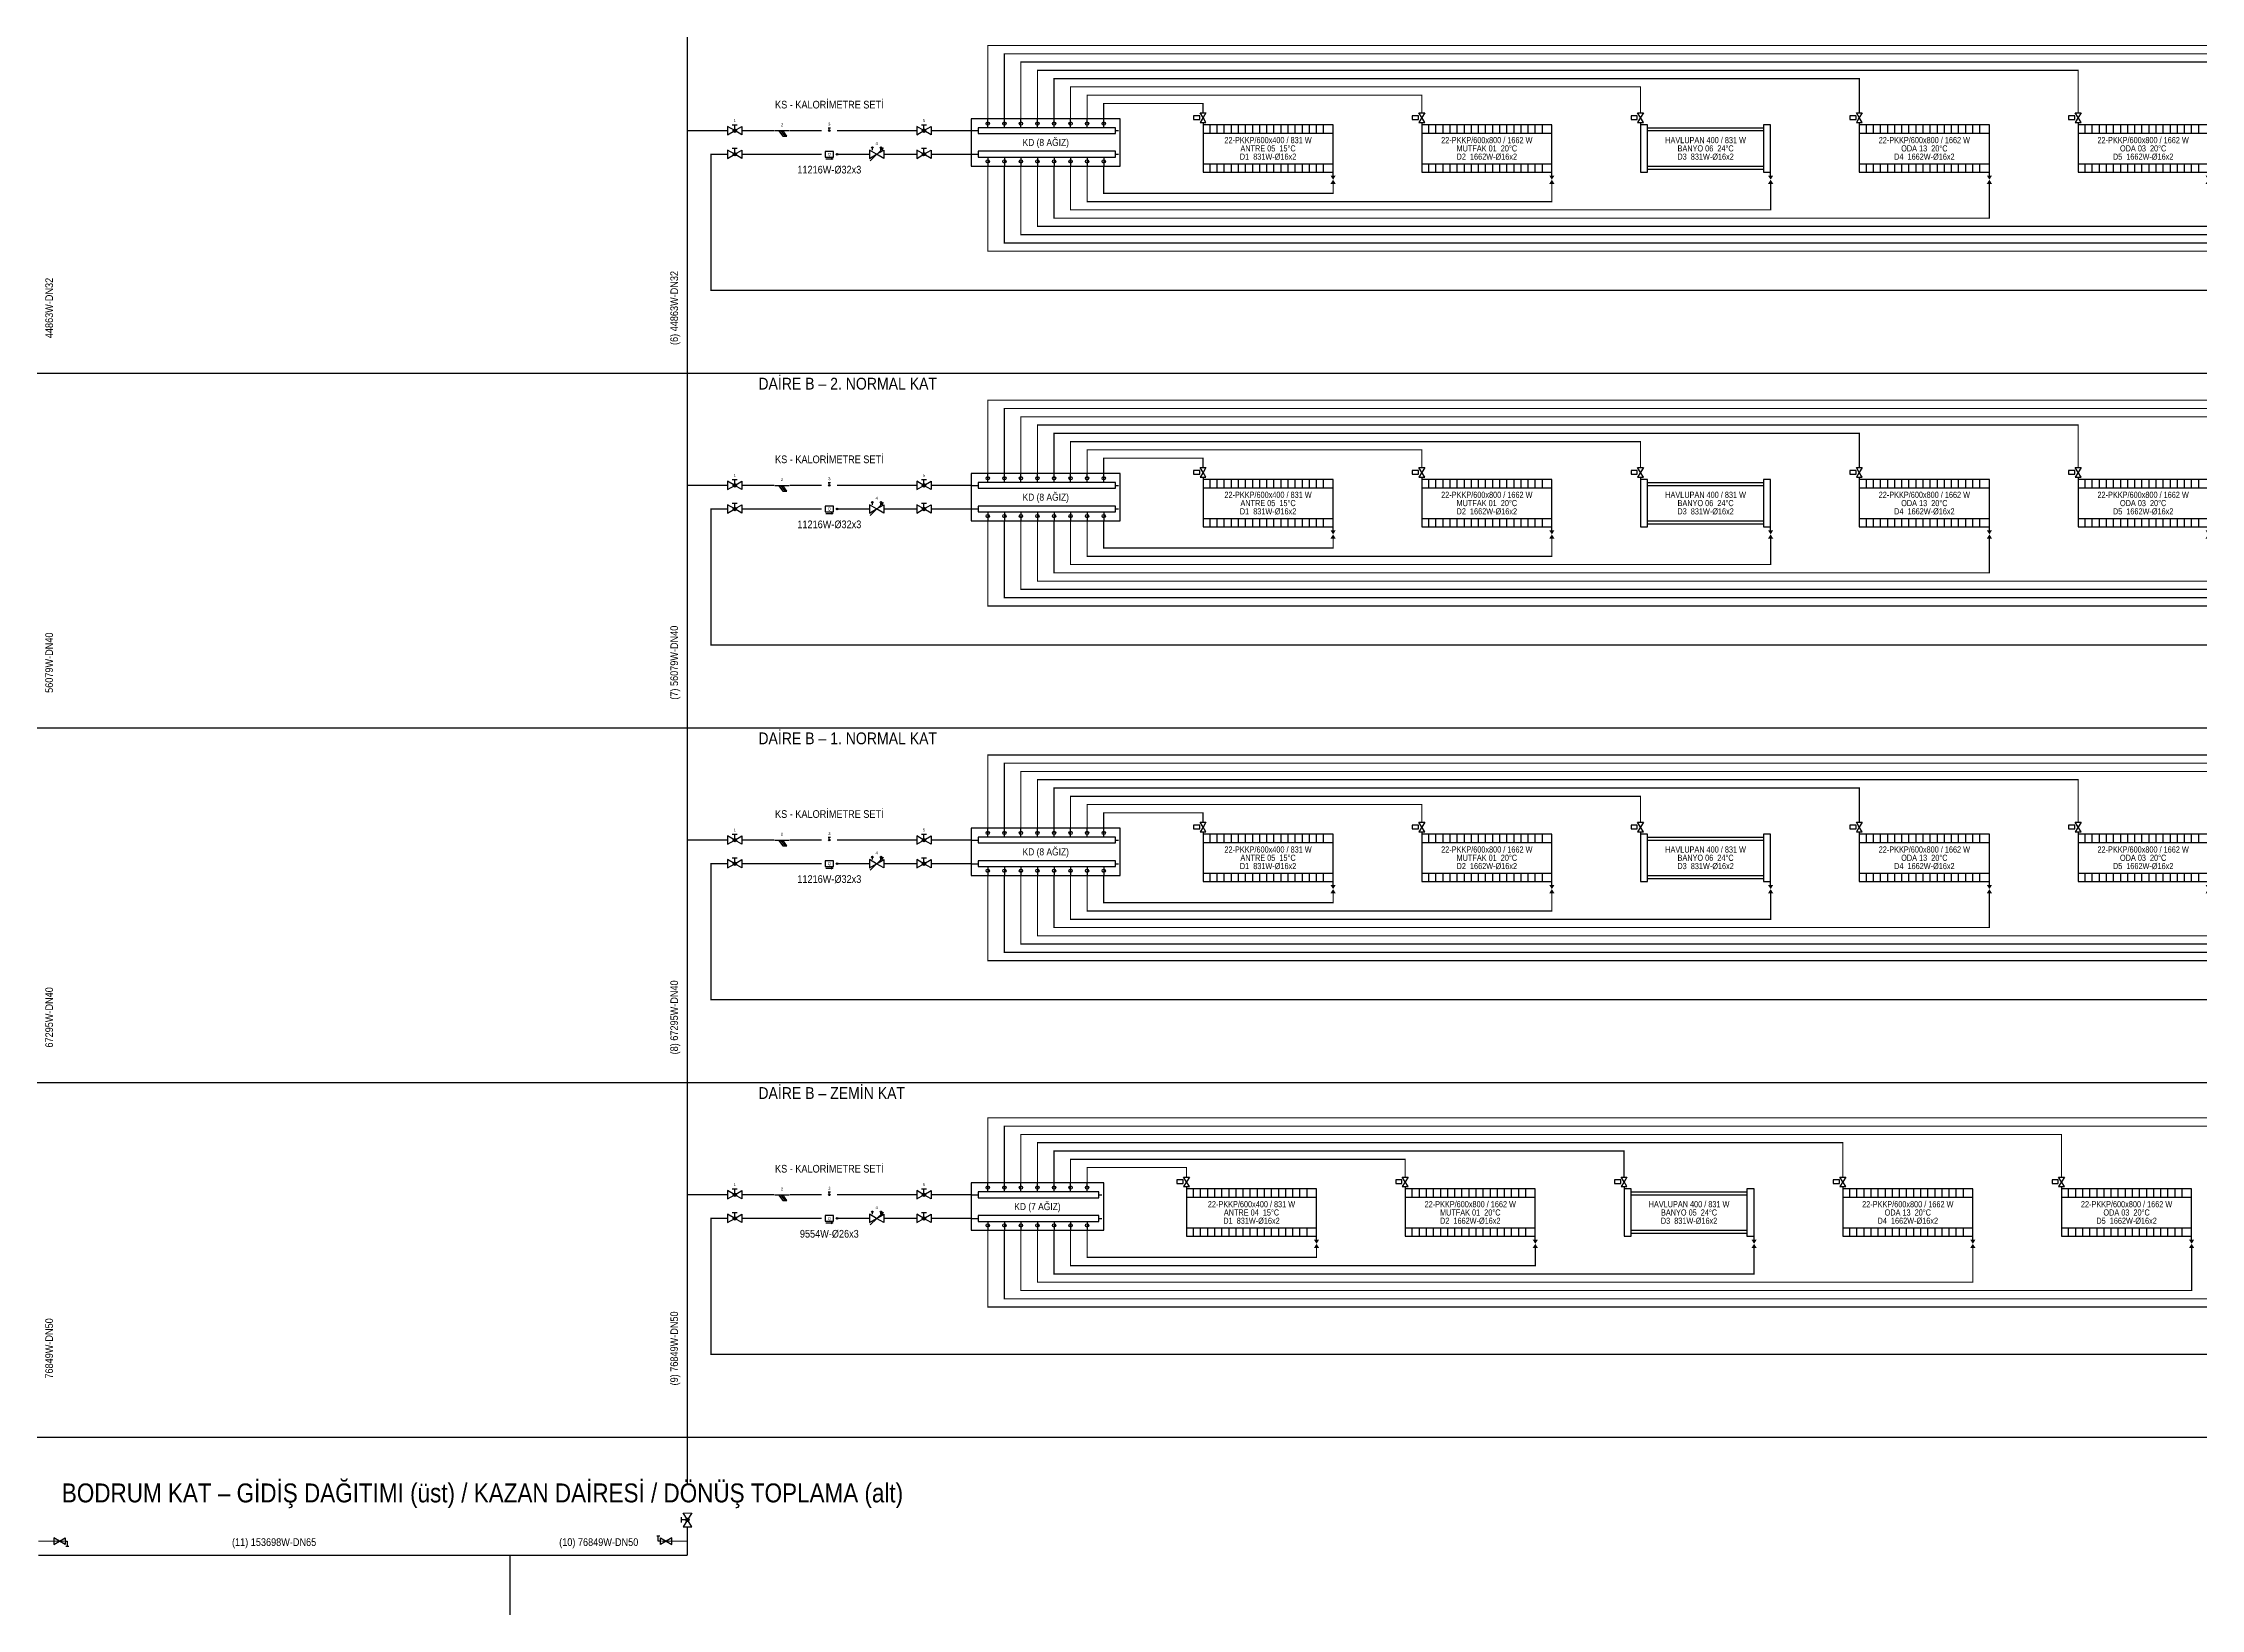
# Model space of a CAD drawing. Header units: centimetres. Extents: x -61 to 14522, y -12981 to 1521.
# Drawn here: x 4005 to 5830, y -2836 to -1512 of the extents above; entities that cross this region are included whole.
import ezdxf
from ezdxf.enums import TextEntityAlignment as Align

# ---------------------------------------------------------------- set-up
doc = ezdxf.new("R2010")
doc.units = ezdxf.units.CM
doc.linetypes.add('DASHED', pattern=[1.524, 1.27, -0.254])
for name, color, linetype in [('ROTAS-CIHAZ', 135, 'Continuous'), ('ROTAS-ISITMA-CAP', 41, 'Continuous'), ('ROTAS-ISITMA-DONUS', 30, 'DASHED'), ('ROTAS-ISITMA-GIDIS', 10, 'Continuous'), ('ROTAS-ISITMA-KOLEKTOR', 6, 'Continuous'), ('ROTAS-ISITMA-SEMBOL', 1, 'Continuous'), ('ROTAS-KAT-BANDI', 8, 'Continuous'), ('ROTAS-MASKE', 7, 'Continuous'), ('ROTAS-RADYATOR', 2, 'Continuous'), ('ROTAS-YAZI', 7, 'Continuous')]:
    doc.layers.add(name, color=color, linetype=linetype)
doc.styles.add('ROTAS', font='arial.ttf')

# ---------------------------------------------------------------- blocks, each defined once
blk = doc.blocks.new('ROTAS-KOLEKTOR-SEMA-7')
for p, q in [((14, 32.5), (14, 40)), ((28, 32.5), (28, 40)), ((42, 32.5), (42, 40)), ((56, 32.5), (56, 40)), ((70, 32.5), (70, 40)), ((84, 32.5), (84, 40)), ((98, 32.5), (98, 40)), ((0, 30), (6, 30)), ((108, 30), (110.5, 30)), ((0, 10), (6, 10)), ((14, 7.5), (14, 0)), ((28, 7.5), (28, 0)), ((42, 7.5), (42, 0)), ((56, 7.5), (56, 0)), ((70, 7.5), (70, 0)), ((84, 7.5), (84, 0)), ((98, 7.5), (98, 0)), ((108, 10), (110.5, 10))]:
    blk.add_line(p, q)
for points in [[(0, 0), (112, 0), (112, 40), (0, 40)], [(6, 27.5), (108, 27.5), (108, 32.5), (6, 32.5)], [(6, 7.5), (108, 7.5), (108, 12.5), (6, 12.5)]]:
    blk.add_lwpolyline(points, close=True)
for centre in [(14, 36), (28, 36), (42, 36), (56, 36), (70, 36), (84, 36), (98, 36), (14, 4), (28, 4), (42, 4), (56, 4), (70, 4), (84, 4), (98, 4)]:
    blk.add_circle(centre, 1.4)
blk = doc.blocks.new('ROTAS-R-KURESEL-VANA')
blk.add_hatch(color=7).paths.add_polyline_path([(2.4, 0), (2.3, 0.6), (2.1, 1.2), (1.7, 1.7), (1.2, 2.1), (0.6, 2.3), (0, 2.4), (-0.6, 2.3), (-1.2, 2.1), (-1.7, 1.7), (-2.1, 1.2), (-2.3, 0.6), (-2.4, 0), (-2.3, -0.6), (-2.1, -1.2), (-1.7, -1.7), (-1.2, -2.1), (-0.6, -2.3), (0, -2.4), (0.6, -2.3), (1.2, -2.1), (1.7, -1.7), (2.1, -1.2), (2.3, -0.6)])
for p, q in [((-3.6, 8.4), (3.6, 8.4)), ((0, 2.4), (0, 8.4))]:
    blk.add_line(p, q)
for points in [[(-10, 6), (-10, -6), (0, 0)], [(10, 6), (10, -6), (0, 0)]]:
    blk.add_lwpolyline(points, close=True)
blk.add_circle((0, 0), 2.4)
at = {"style": 'ROTAS'}
blk.add_attdef('NO', text='', height=6, dxfattribs=at).set_placement((0, 11), align=Align.BOTTOM_CENTER)
blk = doc.blocks.new('ROTAS-R-PISLIK-TUTUCU')
for p, q in [((-10, 0), (10, 0)), ((-2, 0), (4, -8))]:
    blk.add_line(p, q)
blk.add_lwpolyline([(-5, 0), (1, -8), (7, -8), (1, 0)])
at = {"style": 'ROTAS'}
blk.add_attdef('NO', text='', height=6, dxfattribs=at).set_placement((0, 5), align=Align.BOTTOM_CENTER)
blk = doc.blocks.new('ROTAS-KALORIMETRE-SENSOR')
blk.add_hatch(color=7).paths.add_polyline_path([(1.2, 0), (1.2, 0.3), (1, 0.6), (0.8, 0.8), (0.6, 1), (0.3, 1.2), (0, 1.2), (-0.3, 1.2), (-0.6, 1), (-0.8, 0.8), (-1, 0.6), (-1.2, 0.3), (-1.2, 0), (-1.2, -0.3), (-1, -0.6), (-0.8, -0.8), (-0.6, -1), (-0.3, -1.2), (0, -1.2), (0.3, -1.2), (0.6, -1), (0.8, -0.8), (1, -0.6), (1.2, -0.3)])
for p, q in [((-1.6, 4), (1.6, 4)), ((0, 1.2), (0, 4))]:
    blk.add_line(p, q)
blk.add_circle((0, 0), 1.2)
at = {"style": 'ROTAS'}
blk.add_attdef('NO', text='', height=6, dxfattribs=at).set_placement((0, 6), align=Align.BOTTOM_CENTER)
blk = doc.blocks.new('ROTAS-R-KALORIMETRE-SAG')
blk.add_hatch(color=7).paths.add_polyline_path([(12.2, 0), (12.2, 0.3), (12, 0.6), (11.8, 0.8), (11.6, 1), (11.3, 1.2), (11, 1.2), (10.7, 1.2), (10.4, 1), (10.2, 0.8), (10, 0.6), (9.8, 0.3), (9.8, 0), (9.8, -0.3), (10, -0.6), (10.2, -0.8), (10.4, -1), (10.7, -1.2), (11, -1.2), (11.3, -1.2), (11.6, -1), (11.8, -0.8), (12, -0.6), (12.2, -0.3)])
blk.add_line((-5, -6.5), (5, -6.5))
blk.add_lwpolyline([(-6, -4), (6, -4), (6, 4), (-6, 4)], close=True)
blk.add_lwpolyline([(2, -5.5), (5, -6.5), (2, -7.5)])
blk.add_circle((11, 0), 1.2)
at = {"style": 'ROTAS'}
blk.add_text('Q', height=4, dxfattribs=at).set_placement((0, 0), align=Align.MIDDLE_CENTER)
blk.add_attdef('NO', text='', height=6, dxfattribs=at).set_placement((0, 7), align=Align.BOTTOM_CENTER)
blk = doc.blocks.new('ROTAS-BALANS-VANASI')
for p, q in [((-9, -9), (9, 9)), ((-6, 6), (-6, 8.4)), ((6, 6), (6, 8.4))]:
    blk.add_line(p, q)
for points in [[(-10, 6), (-10, -6), (0, 0)], [(10, 6), (10, -6), (0, 0)]]:
    blk.add_lwpolyline(points, close=True)
blk.add_lwpolyline([(5.6, 7.3), (9, 9), (7.3, 5.6)])
for centre in [(-6, 9.4), (6, 9.4)]:
    blk.add_circle(centre, 1)
at = {"style": 'ROTAS'}
blk.add_attdef('NO', text='', height=6, dxfattribs=at).set_placement((0, 12), align=Align.BOTTOM_CENTER)
blk = doc.blocks.new('ROTAS-RADYATOR-SEMA')
for points in [[(107.8, -3), (112.2, -3), (110, -6.5)], [(107.8, -10), (112.2, -10), (110, -6.5)]]:
    blk.add_hatch(color=7).paths.add_polyline_path(points)
for p, q in [((0, 42), (0, 40)), ((6, 33), (6, 40)), ((12, 33), (12, 40)), ((18, 33), (18, 40)), ((24, 33), (24, 40)), ((30, 33), (30, 40)), ((36, 33), (36, 40)), ((42, 33), (42, 40)), ((48, 33), (48, 40)), ((54, 33), (54, 40)), ((60, 33), (60, 40)), ((66, 33), (66, 40)), ((72, 33), (72, 40)), ((78, 33), (78, 40)), ((84, 33), (84, 40)), ((90, 33), (90, 40)), ((96, 33), (96, 40)), ((102, 33), (102, 40)), ((0, 33), (110, 33)), ((0, 7), (110, 7)), ((6, 0), (6, 7)), ((12, 0), (12, 7)), ((18, 0), (18, 7)), ((24, 0), (24, 7)), ((30, 0), (30, 7)), ((36, 0), (36, 7)), ((42, 0), (42, 7)), ((48, 0), (48, 7)), ((54, 0), (54, 7)), ((60, 0), (60, 7)), ((66, 0), (66, 7)), ((72, 0), (72, 7)), ((78, 0), (78, 7)), ((84, 0), (84, 7)), ((90, 0), (90, 7)), ((96, 0), (96, 7)), ((102, 0), (102, 7)), ((110, -3), (110, 0))]:
    blk.add_line(p, q)
for points in [[(-8, 44.5), (-2.8, 44.5), (-2.8, 47.5), (-8, 47.5)], [(-2.5, 50), (2.5, 50), (0, 46)], [(-2.5, 42), (2.5, 42), (0, 46)], [(0, 0), (110, 0), (110, 40), (0, 40)]]:
    blk.add_lwpolyline(points, close=True)
blk = doc.blocks.new('ROTAS-HAVLUPAN-SEMA')
for points in [[(107.8, -3), (112.2, -3), (110, -6.5)], [(107.8, -10), (112.2, -10), (110, -6.5)]]:
    blk.add_hatch(color=7).paths.add_polyline_path(points)
for p, q in [((0, 42), (0, 40)), ((6, 37.5), (104, 37.5)), ((6, 35), (104, 35)), ((6, 5), (104, 5)), ((6, 2.5), (104, 2.5)), ((110, -3), (110, 0))]:
    blk.add_line(p, q)
for points in [[(-8, 44.5), (-2.8, 44.5), (-2.8, 47.5), (-8, 47.5)], [(-2.5, 50), (2.5, 50), (0, 46)], [(-2.5, 42), (2.5, 42), (0, 46)], [(0, 0), (6, 0), (6, 40), (0, 40)], [(104, 0), (110, 0), (110, 40), (104, 40)]]:
    blk.add_lwpolyline(points, close=True)
blk = doc.blocks.new('ROTAS-KOLEKTOR-SEMA-8')
for p, q in [((14, 32.5), (14, 40)), ((28, 32.5), (28, 40)), ((42, 32.5), (42, 40)), ((56, 32.5), (56, 40)), ((70, 32.5), (70, 40)), ((84, 32.5), (84, 40)), ((98, 32.5), (98, 40)), ((112, 32.5), (112, 40)), ((0, 30), (6, 30)), ((122, 30), (124.5, 30)), ((0, 10), (6, 10)), ((14, 7.5), (14, 0)), ((28, 7.5), (28, 0)), ((42, 7.5), (42, 0)), ((56, 7.5), (56, 0)), ((70, 7.5), (70, 0)), ((84, 7.5), (84, 0)), ((98, 7.5), (98, 0)), ((112, 7.5), (112, 0)), ((122, 10), (124.5, 10))]:
    blk.add_line(p, q)
for points in [[(0, 0), (126, 0), (126, 40), (0, 40)], [(6, 27.5), (122, 27.5), (122, 32.5), (6, 32.5)], [(6, 7.5), (122, 7.5), (122, 12.5), (6, 12.5)]]:
    blk.add_lwpolyline(points, close=True)
for centre in [(14, 36), (28, 36), (42, 36), (56, 36), (70, 36), (84, 36), (98, 36), (112, 36), (14, 4), (28, 4), (42, 4), (56, 4), (70, 4), (84, 4), (98, 4), (112, 4)]:
    blk.add_circle(centre, 1.4)
blk = doc.blocks.new('ROTAS-R-BOSALTMA')
for p, q in [((8, 0), (11, 0)), ((11, 0), (11, -7)), ((9, -7), (13, -7))]:
    blk.add_line(p, q)
for points in [[(-8, 4.8), (-8, -4.8), (0, 0)], [(8, 4.8), (8, -4.8), (0, 0)]]:
    blk.add_lwpolyline(points, close=True)

msp = doc.modelspace()

# ---------------------------------------------------------------- linework, layer by layer
at = {"layer": 'ROTAS-ISITMA-DONUS', "ltscale": 12, "const_width": 1}
for points in [[(4790, -1606), (4570, -1606), (4570, -1721), (6451, -1721)], [(6391, -1631), (6391, -1688), (4804, -1688), (4804, -1616)], [(6206, -1631), (6206, -1681), (4818, -1681), (4818, -1616)], [(6021, -1631), (6021, -1674), (4832, -1674), (4832, -1616)], [(5836, -1631), (5836, -1667), (4846, -1667), (4846, -1616)], [(5651, -1631), (5651, -1660), (4860, -1660), (4860, -1616)], [(5466, -1631), (5466, -1653), (4874, -1653), (4874, -1616)], [(5281, -1631), (5281, -1646), (4888, -1646), (4888, -1616)], [(5096, -1631), (5096, -1639), (4902, -1639), (4902, -1616)], [(4790, -1906), (4570, -1906), (4570, -2021), (6451, -2021)], [(6391, -1931), (6391, -1988), (4804, -1988), (4804, -1916)], [(6206, -1931), (6206, -1981), (4818, -1981), (4818, -1916)], [(6021, -1931), (6021, -1974), (4832, -1974), (4832, -1916)], [(5836, -1931), (5836, -1967), (4846, -1967), (4846, -1916)], [(5651, -1931), (5651, -1960), (4860, -1960), (4860, -1916)], [(5466, -1931), (5466, -1953), (4874, -1953), (4874, -1916)], [(5281, -1931), (5281, -1946), (4888, -1946), (4888, -1916)], [(5096, -1931), (5096, -1939), (4902, -1939), (4902, -1916)], [(4790, -2206), (4570, -2206), (4570, -2321), (6451, -2321)], [(6391, -2231), (6391, -2288), (4804, -2288), (4804, -2216)], [(6206, -2231), (6206, -2281), (4818, -2281), (4818, -2216)], [(6021, -2231), (6021, -2274), (4832, -2274), (4832, -2216)], [(5836, -2231), (5836, -2267), (4846, -2267), (4846, -2216)], [(5651, -2231), (5651, -2260), (4860, -2260), (4860, -2216)], [(5466, -2231), (5466, -2253), (4874, -2253), (4874, -2216)], [(5281, -2231), (5281, -2246), (4888, -2246), (4888, -2216)], [(5096, -2231), (5096, -2239), (4902, -2239), (4902, -2216)], [(4790, -2506), (4570, -2506), (4570, -2621), (6451, -2621)], [(6192, -2531), (6192, -2581), (4804, -2581), (4804, -2516)], [(6007, -2531), (6007, -2574), (4818, -2574), (4818, -2516)], [(5822, -2531), (5822, -2567), (4832, -2567), (4832, -2516)], [(5637, -2531), (5637, -2560), (4846, -2560), (4846, -2516)], [(5452, -2531), (5452, -2553), (4860, -2553), (4860, -2516)], [(5267, -2531), (5267, -2546), (4874, -2546), (4874, -2516)], [(5082, -2531), (5082, -2539), (4888, -2539), (4888, -2516)]]:
    msp.add_lwpolyline(points, dxfattribs=at)
at = {"layer": 'ROTAS-ISITMA-GIDIS', "const_width": 1}
for points in [[(4550, -2791), (4550, -629)], [(4804, -1576), (4804, -1514), (6281, -1514), (6281, -1571)], [(4818, -1576), (4818, -1521), (6096, -1521), (6096, -1571)], [(4832, -1576), (4832, -1528), (5911, -1528), (5911, -1571)], [(4846, -1576), (4846, -1535), (5726, -1535), (5726, -1571)], [(4860, -1576), (4860, -1542), (5541, -1542), (5541, -1571)], [(4874, -1576), (4874, -1549), (5356, -1549), (5356, -1571)], [(4888, -1576), (4888, -1556), (5171, -1556), (5171, -1571)], [(4902, -1576), (4902, -1563), (4986, -1563), (4986, -1571)], [(4550, -1586), (4790, -1586)], [(4804, -1876), (4804, -1814), (6281, -1814), (6281, -1871)], [(4818, -1876), (4818, -1821), (6096, -1821), (6096, -1871)], [(4832, -1876), (4832, -1828), (5911, -1828), (5911, -1871)], [(4846, -1876), (4846, -1835), (5726, -1835), (5726, -1871)], [(4860, -1876), (4860, -1842), (5541, -1842), (5541, -1871)], [(4874, -1876), (4874, -1849), (5356, -1849), (5356, -1871)], [(4888, -1876), (4888, -1856), (5171, -1856), (5171, -1871)], [(4902, -1876), (4902, -1863), (4986, -1863), (4986, -1871)], [(4550, -1886), (4790, -1886)], [(4804, -2176), (4804, -2114), (6281, -2114), (6281, -2171)], [(4818, -2176), (4818, -2121), (6096, -2121), (6096, -2171)], [(4832, -2176), (4832, -2128), (5911, -2128), (5911, -2171)], [(4846, -2176), (4846, -2135), (5726, -2135), (5726, -2171)], [(4860, -2176), (4860, -2142), (5541, -2142), (5541, -2171)], [(4874, -2176), (4874, -2149), (5356, -2149), (5356, -2171)], [(4888, -2176), (4888, -2156), (5171, -2156), (5171, -2171)], [(4902, -2176), (4902, -2163), (4986, -2163), (4986, -2171)], [(4550, -2186), (4790, -2186)], [(4804, -2476), (4804, -2421), (6082, -2421), (6082, -2471)], [(4818, -2476), (4818, -2428), (5897, -2428), (5897, -2471)], [(4832, -2476), (4832, -2435), (5712, -2435), (5712, -2471)], [(4846, -2476), (4846, -2442), (5527, -2442), (5527, -2471)], [(4860, -2476), (4860, -2449), (5342, -2449), (5342, -2471)], [(4874, -2476), (4874, -2456), (5157, -2456), (5157, -2471)], [(4888, -2476), (4888, -2463), (4972, -2463), (4972, -2471)], [(4550, -2486), (4790, -2486)], [(4001, -2779), (4023, -2779)], [(4001, -2791), (4550, -2791)], [(4550, -2779), (4528, -2779)]]:
    msp.add_lwpolyline(points, dxfattribs=at)
at = {"layer": 'ROTAS-ISITMA-GIDIS'}
msp.add_lwpolyline([(4400, -2971), (4400, -2791)], dxfattribs=at)
at = {"layer": 'ROTAS-KAT-BANDI'}
for points in [[(2000, -1791), (6601, -1791)], [(2000, -2091), (6601, -2091)], [(2000, -2391), (6601, -2391)], [(2000, -2691), (6601, -2691)]]:
    msp.add_lwpolyline(points, dxfattribs=at)

# ---------------------------------------------------------------- block references
at = {"layer": 'ROTAS-ISITMA-KOLEKTOR'}
for name, p in [('ROTAS-KOLEKTOR-SEMA-8', (4790, -1616)), ('ROTAS-KOLEKTOR-SEMA-8', (4790, -1916)), ('ROTAS-KOLEKTOR-SEMA-8', (4790, -2216)), ('ROTAS-KOLEKTOR-SEMA-7', (4790, -2516))]:
    msp.add_blockref(name, p, dxfattribs=at)
at = {"layer": 'ROTAS-ISITMA-SEMBOL', "xscale": 0.6, "yscale": 0.6}
msp.add_blockref('ROTAS-R-BOSALTMA', (4019, -2779), dxfattribs=at)
at = {"layer": 'ROTAS-ISITMA-SEMBOL', "xscale": 0.6, "yscale": 0.6, "rotation": 180}
msp.add_blockref('ROTAS-R-BOSALTMA', (4532, -2779), dxfattribs=at)
at = {"layer": 'ROTAS-RADYATOR'}
for name, p in [('ROTAS-RADYATOR-SEMA', (4986, -1621)), ('ROTAS-RADYATOR-SEMA', (5171, -1621)), ('ROTAS-HAVLUPAN-SEMA', (5356, -1621)), ('ROTAS-RADYATOR-SEMA', (5541, -1621)), ('ROTAS-RADYATOR-SEMA', (5726, -1621)), ('ROTAS-RADYATOR-SEMA', (4986, -1921)), ('ROTAS-RADYATOR-SEMA', (5171, -1921)), ('ROTAS-HAVLUPAN-SEMA', (5356, -1921)), ('ROTAS-RADYATOR-SEMA', (5541, -1921)), ('ROTAS-RADYATOR-SEMA', (5726, -1921)), ('ROTAS-RADYATOR-SEMA', (4986, -2221)), ('ROTAS-RADYATOR-SEMA', (5171, -2221)), ('ROTAS-HAVLUPAN-SEMA', (5356, -2221)), ('ROTAS-RADYATOR-SEMA', (5541, -2221)), ('ROTAS-RADYATOR-SEMA', (5726, -2221)), ('ROTAS-RADYATOR-SEMA', (4972, -2521)), ('ROTAS-RADYATOR-SEMA', (5157, -2521)), ('ROTAS-HAVLUPAN-SEMA', (5342, -2521)), ('ROTAS-RADYATOR-SEMA', (5527, -2521)), ('ROTAS-RADYATOR-SEMA', (5712, -2521))]:
    msp.add_blockref(name, p, dxfattribs=at)

# ---------------------------------------------------------------- texts
at = {"layer": 'ROTAS-ISITMA-CAP', "style": 'ROTAS', "width": 0.85}
for s, p in [('D1  831W-Ø16x2', (5041, -1608)), ('D2  1662W-Ø16x2', (5226, -1608)), ('D3  831W-Ø16x2', (5411, -1608)), ('D4  1662W-Ø16x2', (5596, -1608)), ('D5  1662W-Ø16x2', (5781, -1608)), ('D1  831W-Ø16x2', (5041, -1908)), ('D2  1662W-Ø16x2', (5226, -1908)), ('D3  831W-Ø16x2', (5411, -1908)), ('D4  1662W-Ø16x2', (5596, -1908)), ('D5  1662W-Ø16x2', (5781, -1908)), ('D1  831W-Ø16x2', (5041, -2208)), ('D2  1662W-Ø16x2', (5226, -2208)), ('D3  831W-Ø16x2', (5411, -2208)), ('D4  1662W-Ø16x2', (5596, -2208)), ('D5  1662W-Ø16x2', (5781, -2208)), ('D1  831W-Ø16x2', (5027, -2508)), ('D2  1662W-Ø16x2', (5212, -2508)), ('D3  831W-Ø16x2', (5397, -2508)), ('D4  1662W-Ø16x2', (5582, -2508)), ('D5  1662W-Ø16x2', (5767, -2508))]:
    msp.add_text(s, height=5.2, dxfattribs=at).set_placement(p, align=Align.MIDDLE_CENTER)
at = {"layer": 'ROTAS-RADYATOR', "style": 'ROTAS', "width": 0.85}
for s, p in [('22-PKKP/600x400 / 831 W', (5041, -1594)), ('ANTRE 05  15°C', (5041, -1601)), ('22-PKKP/600x800 / 1662 W', (5226, -1594)), ('MUTFAK 01  20°C', (5226, -1601)), ('HAVLUPAN 400 / 831 W', (5411, -1594)), ('BANYO 06  24°C', (5411, -1601)), ('22-PKKP/600x800 / 1662 W', (5596, -1594)), ('ODA 13  20°C', (5596, -1601)), ('22-PKKP/600x800 / 1662 W', (5781, -1594)), ('ODA 03  20°C', (5781, -1601)), ('22-PKKP/600x400 / 831 W', (5041, -1894)), ('22-PKKP/600x800 / 1662 W', (5226, -1894)), ('HAVLUPAN 400 / 831 W', (5411, -1894)), ('22-PKKP/600x800 / 1662 W', (5596, -1894)), ('22-PKKP/600x800 / 1662 W', (5781, -1894)), ('ANTRE 05  15°C', (5041, -1901)), ('MUTFAK 01  20°C', (5226, -1901)), ('BANYO 06  24°C', (5411, -1901)), ('ODA 13  20°C', (5596, -1901)), ('ODA 03  20°C', (5781, -1901)), ('22-PKKP/600x400 / 831 W', (5041, -2194)), ('ANTRE 05  15°C', (5041, -2201)), ('22-PKKP/600x800 / 1662 W', (5226, -2194)), ('MUTFAK 01  20°C', (5226, -2201)), ('HAVLUPAN 400 / 831 W', (5411, -2194)), ('BANYO 06  24°C', (5411, -2201)), ('22-PKKP/600x800 / 1662 W', (5596, -2194)), ('ODA 13  20°C', (5596, -2201)), ('22-PKKP/600x800 / 1662 W', (5781, -2194)), ('ODA 03  20°C', (5781, -2201)), ('22-PKKP/600x400 / 831 W', (5027, -2494)), ('ANTRE 04  15°C', (5027, -2501)), ('22-PKKP/600x800 / 1662 W', (5212, -2494)), ('MUTFAK 01  20°C', (5212, -2501)), ('HAVLUPAN 400 / 831 W', (5397, -2494)), ('BANYO 05  24°C', (5397, -2501)), ('22-PKKP/600x800 / 1662 W', (5582, -2494)), ('ODA 13  20°C', (5582, -2501)), ('22-PKKP/600x800 / 1662 W', (5767, -2494)), ('ODA 03  20°C', (5767, -2501))]:
    msp.add_text(s, height=5.2, dxfattribs=at).set_placement(p, align=Align.MIDDLE_CENTER)

# ---------------------------------------------------------------- wipeouts: each hides what was drawn before it
for points in [[(4631.9, -1568.9), (4704.8, -1568.9), (4704.8, -1559.1), (4631.9, -1559.1)], [(4015.1, -1757.5), (4015.1, -1717.8), (4005.4, -1717.8), (4005.4, -1757.5)], [(4631.9, -1868.9), (4704.8, -1868.9), (4704.8, -1859.1), (4631.9, -1859.1)], [(4015.1, -2057.5), (4015.1, -2017.8), (4005.4, -2017.8), (4005.4, -2057.5)], [(4631.9, -2168.9), (4704.8, -2168.9), (4704.8, -2159.1), (4631.9, -2159.1)], [(4015.1, -2357.5), (4015.1, -2317.8), (4005.4, -2317.8), (4005.4, -2357.5)], [(4631.9, -2468.9), (4704.8, -2468.9), (4704.8, -2459.1), (4631.9, -2459.1)], [(4015.1, -2637.5), (4015.1, -2597.8), (4005.4, -2597.8), (4005.4, -2637.5)]]:
    msp.add_wipeout(points).dxf.layer = 'ROTAS-MASKE'

# ---------------------------------------------------------------- next in the draw order: texts
at = {"layer": 'ROTAS-CIHAZ', "style": 'ROTAS', "width": 0.85}
for p in [(4670, -1564), (4670, -1864), (4670, -2164), (4670, -2464)]:
    msp.add_text('KS - KALORİMETRE SETİ', height=6.5, dxfattribs=at).set_placement(p, align=Align.MIDDLE_CENTER)
at = {"layer": 'ROTAS-ISITMA-CAP', "style": 'ROTAS', "width": 0.85}
for s, p in [('44863W-DN32', (4007, -1736)), ('56079W-DN40', (4007, -2036)), ('67295W-DN40', (4007, -2336)), ('76849W-DN50', (4007, -2616))]:
    msp.add_text(s, height=6.5, rotation=90, dxfattribs=at).set_placement(p, align=Align.TOP_CENTER)

# ---------------------------------------------------------------- next in the draw order: wipeouts: each hides what was drawn before it
for points in [[(4583.5, -1590), (4596.5, -1590), (4596.5, -1582), (4583.5, -1582)], [(4623.5, -1590), (4636.5, -1590), (4636.5, -1582), (4623.5, -1582)], [(4663.5, -1590), (4676.5, -1590), (4676.5, -1582), (4663.5, -1582)], [(4743.5, -1590), (4756.5, -1590), (4756.5, -1582), (4743.5, -1582)], [(4583.5, -1610), (4596.5, -1610), (4596.5, -1602), (4583.5, -1602)], [(4663.5, -1610), (4676.5, -1610), (4676.5, -1602), (4663.5, -1602)], [(4703.5, -1610), (4716.5, -1610), (4716.5, -1602), (4703.5, -1602)], [(4743.5, -1610), (4756.5, -1610), (4756.5, -1602), (4743.5, -1602)], [(4833.2, -1600.5), (4869.8, -1600.5), (4869.8, -1591.5), (4833.2, -1591.5)], [(4545.6, -1764.1), (4545.6, -1711.1), (4535.9, -1711.1), (4535.9, -1764.1)], [(4607.5, -1810.5), (4729.8, -1810.5), (4729.8, -1795.5), (4607.5, -1795.5)], [(4583.5, -1890), (4596.5, -1890), (4596.5, -1882), (4583.5, -1882)], [(4623.5, -1890), (4636.5, -1890), (4636.5, -1882), (4623.5, -1882)], [(4663.5, -1890), (4676.5, -1890), (4676.5, -1882), (4663.5, -1882)], [(4743.5, -1890), (4756.5, -1890), (4756.5, -1882), (4743.5, -1882)], [(4833.2, -1900.5), (4869.8, -1900.5), (4869.8, -1891.5), (4833.2, -1891.5)], [(4583.5, -1910), (4596.5, -1910), (4596.5, -1902), (4583.5, -1902)], [(4663.5, -1910), (4676.5, -1910), (4676.5, -1902), (4663.5, -1902)], [(4703.5, -1910), (4716.5, -1910), (4716.5, -1902), (4703.5, -1902)], [(4743.5, -1910), (4756.5, -1910), (4756.5, -1902), (4743.5, -1902)], [(4545.6, -2064.1), (4545.6, -2011.1), (4535.9, -2011.1), (4535.9, -2064.1)], [(4607.5, -2110.5), (4729.8, -2110.5), (4729.8, -2095.5), (4607.5, -2095.5)], [(4583.5, -2190), (4596.5, -2190), (4596.5, -2182), (4583.5, -2182)], [(4623.5, -2190), (4636.5, -2190), (4636.5, -2182), (4623.5, -2182)], [(4663.5, -2190), (4676.5, -2190), (4676.5, -2182), (4663.5, -2182)], [(4743.5, -2190), (4756.5, -2190), (4756.5, -2182), (4743.5, -2182)], [(4583.5, -2210), (4596.5, -2210), (4596.5, -2202), (4583.5, -2202)], [(4663.5, -2210), (4676.5, -2210), (4676.5, -2202), (4663.5, -2202)], [(4703.5, -2210), (4716.5, -2210), (4716.5, -2202), (4703.5, -2202)], [(4743.5, -2210), (4756.5, -2210), (4756.5, -2202), (4743.5, -2202)], [(4833.2, -2200.5), (4869.8, -2200.5), (4869.8, -2191.5), (4833.2, -2191.5)], [(4545.6, -2364.1), (4545.6, -2311.1), (4535.9, -2311.1), (4535.9, -2364.1)], [(4607.5, -2410.5), (4709.4, -2410.5), (4709.4, -2395.5), (4607.5, -2395.5)], [(4583.5, -2490), (4596.5, -2490), (4596.5, -2482), (4583.5, -2482)], [(4623.5, -2490), (4636.5, -2490), (4636.5, -2482), (4623.5, -2482)], [(4663.5, -2490), (4676.5, -2490), (4676.5, -2482), (4663.5, -2482)], [(4743.5, -2490), (4756.5, -2490), (4756.5, -2482), (4743.5, -2482)], [(4826.2, -2500.5), (4862.8, -2500.5), (4862.8, -2491.5), (4826.2, -2491.5)], [(4583.5, -2510), (4596.5, -2510), (4596.5, -2502), (4583.5, -2502)], [(4663.5, -2510), (4676.5, -2510), (4676.5, -2502), (4663.5, -2502)], [(4703.5, -2510), (4716.5, -2510), (4716.5, -2502), (4703.5, -2502)], [(4743.5, -2510), (4756.5, -2510), (4756.5, -2502), (4743.5, -2502)], [(4545.6, -2644.1), (4545.6, -2591.1), (4535.9, -2591.1), (4535.9, -2644.1)], [(4546, -2767.5), (4554, -2767.5), (4554, -2754.5), (4546, -2754.5)], [(4169.1, -2786.6), (4228.7, -2786.6), (4228.7, -2776.9), (4169.1, -2776.9)], [(4445.2, -2786.6), (4501.5, -2786.6), (4501.5, -2776.9), (4445.2, -2776.9)]]:
    msp.add_wipeout(points).dxf.layer = 'ROTAS-MASKE'

# ---------------------------------------------------------------- next in the draw order: block references
at = {"layer": 'ROTAS-ISITMA-SEMBOL'}
ref = msp.add_blockref('ROTAS-R-KURESEL-VANA', (4590, -1586), dxfattribs=dict(at, xscale=0.6, yscale=0.6))
ref.add_attrib('NO', '1', dxfattribs={"layer": '0', "height": 2.4, "style": 'ROTAS'}).set_placement((4590, -1579.4), align=Align.BOTTOM_CENTER)
ref = msp.add_blockref('ROTAS-R-PISLIK-TUTUCU', (4630, -1586), dxfattribs=dict(at, xscale=0.6, yscale=0.6))
ref.add_attrib('NO', '2', dxfattribs={"layer": '0', "height": 2.4, "style": 'ROTAS'}).set_placement((4630, -1583), align=Align.BOTTOM_CENTER)
ref = msp.add_blockref('ROTAS-KALORIMETRE-SENSOR', (4670, -1586), dxfattribs=dict(at, xscale=0.6, yscale=0.6))
ref.add_attrib('NO', '3', dxfattribs={"layer": '0', "height": 2.4, "style": 'ROTAS'}).set_placement((4670, -1582.4), align=Align.BOTTOM_CENTER)
ref = msp.add_blockref('ROTAS-R-KURESEL-VANA', (4750, -1586), dxfattribs=dict(at, xscale=0.6, yscale=0.6))
ref.add_attrib('NO', '5', dxfattribs={"layer": '0', "height": 2.4, "style": 'ROTAS'}).set_placement((4750, -1579.4), align=Align.BOTTOM_CENTER)
at = {"layer": 'ROTAS-ISITMA-SEMBOL', "xscale": 0.6, "yscale": 0.6}
for name, p in [('ROTAS-R-KURESEL-VANA', (4590, -1606)), ('ROTAS-R-KALORIMETRE-SAG', (4670, -1606)), ('ROTAS-R-KURESEL-VANA', (4750, -1606)), ('ROTAS-R-KURESEL-VANA', (4590, -1906)), ('ROTAS-R-KALORIMETRE-SAG', (4670, -1906)), ('ROTAS-R-KURESEL-VANA', (4750, -1906)), ('ROTAS-R-KURESEL-VANA', (4590, -2206)), ('ROTAS-R-KALORIMETRE-SAG', (4670, -2206)), ('ROTAS-R-KURESEL-VANA', (4750, -2206)), ('ROTAS-R-KURESEL-VANA', (4590, -2506)), ('ROTAS-R-KALORIMETRE-SAG', (4670, -2506)), ('ROTAS-R-KURESEL-VANA', (4750, -2506))]:
    msp.add_blockref(name, p, dxfattribs=at)
at = {"layer": 'ROTAS-ISITMA-SEMBOL'}
ref = msp.add_blockref('ROTAS-BALANS-VANASI', (4710, -1606), dxfattribs=dict(at, xscale=0.6, yscale=0.6))
ref.add_attrib('NO', '4', dxfattribs={"layer": '0', "height": 2.4, "style": 'ROTAS'}).set_placement((4710, -1598.8), align=Align.BOTTOM_CENTER)
ref = msp.add_blockref('ROTAS-R-KURESEL-VANA', (4590, -1886), dxfattribs=dict(at, xscale=0.6, yscale=0.6))
ref.add_attrib('NO', '1', dxfattribs={"layer": '0', "height": 2.4, "style": 'ROTAS'}).set_placement((4590, -1879.4), align=Align.BOTTOM_CENTER)
ref = msp.add_blockref('ROTAS-KALORIMETRE-SENSOR', (4670, -1886), dxfattribs=dict(at, xscale=0.6, yscale=0.6))
ref.add_attrib('NO', '3', dxfattribs={"layer": '0', "height": 2.4, "style": 'ROTAS'}).set_placement((4670, -1882.4), align=Align.BOTTOM_CENTER)
ref = msp.add_blockref('ROTAS-R-KURESEL-VANA', (4750, -1886), dxfattribs=dict(at, xscale=0.6, yscale=0.6))
ref.add_attrib('NO', '5', dxfattribs={"layer": '0', "height": 2.4, "style": 'ROTAS'}).set_placement((4750, -1879.4), align=Align.BOTTOM_CENTER)
ref = msp.add_blockref('ROTAS-R-PISLIK-TUTUCU', (4630, -1886), dxfattribs=dict(at, xscale=0.6, yscale=0.6))
ref.add_attrib('NO', '2', dxfattribs={"layer": '0', "height": 2.4, "style": 'ROTAS'}).set_placement((4630, -1883), align=Align.BOTTOM_CENTER)
ref = msp.add_blockref('ROTAS-BALANS-VANASI', (4710, -1906), dxfattribs=dict(at, xscale=0.6, yscale=0.6))
ref.add_attrib('NO', '4', dxfattribs={"layer": '0', "height": 2.4, "style": 'ROTAS'}).set_placement((4710, -1898.8), align=Align.BOTTOM_CENTER)
ref = msp.add_blockref('ROTAS-R-KURESEL-VANA', (4590, -2186), dxfattribs=dict(at, xscale=0.6, yscale=0.6))
ref.add_attrib('NO', '1', dxfattribs={"layer": '0', "height": 2.4, "style": 'ROTAS'}).set_placement((4590, -2179.4), align=Align.BOTTOM_CENTER)
ref = msp.add_blockref('ROTAS-R-PISLIK-TUTUCU', (4630, -2186), dxfattribs=dict(at, xscale=0.6, yscale=0.6))
ref.add_attrib('NO', '2', dxfattribs={"layer": '0', "height": 2.4, "style": 'ROTAS'}).set_placement((4630, -2183), align=Align.BOTTOM_CENTER)
ref = msp.add_blockref('ROTAS-KALORIMETRE-SENSOR', (4670, -2186), dxfattribs=dict(at, xscale=0.6, yscale=0.6))
ref.add_attrib('NO', '3', dxfattribs={"layer": '0', "height": 2.4, "style": 'ROTAS'}).set_placement((4670, -2182.4), align=Align.BOTTOM_CENTER)
ref = msp.add_blockref('ROTAS-R-KURESEL-VANA', (4750, -2186), dxfattribs=dict(at, xscale=0.6, yscale=0.6))
ref.add_attrib('NO', '5', dxfattribs={"layer": '0', "height": 2.4, "style": 'ROTAS'}).set_placement((4750, -2179.4), align=Align.BOTTOM_CENTER)
ref = msp.add_blockref('ROTAS-BALANS-VANASI', (4710, -2206), dxfattribs=dict(at, xscale=0.6, yscale=0.6))
ref.add_attrib('NO', '4', dxfattribs={"layer": '0', "height": 2.4, "style": 'ROTAS'}).set_placement((4710, -2198.8), align=Align.BOTTOM_CENTER)
ref = msp.add_blockref('ROTAS-R-KURESEL-VANA', (4590, -2486), dxfattribs=dict(at, xscale=0.6, yscale=0.6))
ref.add_attrib('NO', '1', dxfattribs={"layer": '0', "height": 2.4, "style": 'ROTAS'}).set_placement((4590, -2479.4), align=Align.BOTTOM_CENTER)
ref = msp.add_blockref('ROTAS-R-PISLIK-TUTUCU', (4630, -2486), dxfattribs=dict(at, xscale=0.6, yscale=0.6))
ref.add_attrib('NO', '2', dxfattribs={"layer": '0', "height": 2.4, "style": 'ROTAS'}).set_placement((4630, -2483), align=Align.BOTTOM_CENTER)
ref = msp.add_blockref('ROTAS-KALORIMETRE-SENSOR', (4670, -2486), dxfattribs=dict(at, xscale=0.6, yscale=0.6))
ref.add_attrib('NO', '3', dxfattribs={"layer": '0', "height": 2.4, "style": 'ROTAS'}).set_placement((4670, -2482.4), align=Align.BOTTOM_CENTER)
ref = msp.add_blockref('ROTAS-R-KURESEL-VANA', (4750, -2486), dxfattribs=dict(at, xscale=0.6, yscale=0.6))
ref.add_attrib('NO', '5', dxfattribs={"layer": '0', "height": 2.4, "style": 'ROTAS'}).set_placement((4750, -2479.4), align=Align.BOTTOM_CENTER)
ref = msp.add_blockref('ROTAS-BALANS-VANASI', (4710, -2506), dxfattribs=dict(at, xscale=0.6, yscale=0.6))
ref.add_attrib('NO', '4', dxfattribs={"layer": '0', "height": 2.4, "style": 'ROTAS'}).set_placement((4710, -2498.8), align=Align.BOTTOM_CENTER)
at = {"layer": 'ROTAS-ISITMA-SEMBOL', "xscale": 0.6, "yscale": 0.6, "rotation": 90}
msp.add_blockref('ROTAS-R-KURESEL-VANA', (4550, -2761), dxfattribs=at)

# ---------------------------------------------------------------- next in the draw order: texts
at = {"layer": 'ROTAS-ISITMA-CAP', "style": 'ROTAS', "width": 0.85}
for s, p in [('(6) 44863W-DN32', (4544, -1736)), ('(7) 56079W-DN40', (4544, -2036)), ('(8) 67295W-DN40', (4544, -2336)), ('(9) 76849W-DN50', (4544, -2616))]:
    msp.add_text(s, height=6.5, rotation=90, dxfattribs=at).set_placement(p, align=Align.BOTTOM_CENTER)
for s, p in [('(11) 153698W-DN65', (4200.5, -2785)), ('(10) 76849W-DN50', (4475, -2785))]:
    msp.add_text(s, height=6.5, dxfattribs=at).set_placement(p, align=Align.BOTTOM_CENTER)
at = {"layer": 'ROTAS-ISITMA-KOLEKTOR', "style": 'ROTAS', "width": 0.85}
for s, p in [('KD (8 AĞIZ)', (4853, -1596)), ('KD (8 AĞIZ)', (4853, -1896)), ('KD (8 AĞIZ)', (4853, -2196)), ('KD (7 AĞIZ)', (4846, -2496))]:
    msp.add_text(s, height=6, dxfattribs=at).set_placement(p, align=Align.MIDDLE_CENTER)
at = {"layer": 'ROTAS-YAZI', "style": 'ROTAS', "width": 0.85}
for s, p in [('DAİRE B – 2. NORMAL KAT', (4610, -1808)), ('DAİRE B – 1. NORMAL KAT', (4610, -2108)), ('DAİRE B – ZEMİN KAT', (4610, -2408))]:
    msp.add_text(s, height=10, dxfattribs=at).set_placement(p, align=Align.BOTTOM_LEFT)

# ---------------------------------------------------------------- next in the draw order: wipeouts: each hides what was drawn before it
for points in [[(4646.9, -1623.9), (4689.9, -1623.9), (4689.9, -1614.1), (4646.9, -1614.1)], [(4646.9, -1923.9), (4689.9, -1923.9), (4689.9, -1914.1), (4646.9, -1914.1)], [(4646.9, -2223.9), (4689.9, -2223.9), (4689.9, -2214.1), (4646.9, -2214.1)], [(4648.5, -2523.9), (4688.2, -2523.9), (4688.2, -2514.1), (4648.5, -2514.1)], [(4017, -2755), (4604.4, -2755), (4604.4, -2731), (4017, -2731)]]:
    msp.add_wipeout(points).dxf.layer = 'ROTAS-MASKE'

# ---------------------------------------------------------------- next in the draw order: texts
at = {"layer": 'ROTAS-ISITMA-CAP', "style": 'ROTAS', "width": 0.85}
for s, p in [('11216W-Ø32x3', (4670, -1619)), ('11216W-Ø32x3', (4670, -1919)), ('11216W-Ø32x3', (4670, -2219)), ('9554W-Ø26x3', (4670, -2519))]:
    msp.add_text(s, height=6.5, dxfattribs=at).set_placement(p, align=Align.MIDDLE_CENTER)
at = {"layer": 'ROTAS-KAT-BANDI', "style": 'ROTAS', "width": 0.85}
msp.add_text('BODRUM KAT – GİDİŞ DAĞITIMI (üst) / KAZAN DAİRESİ / DÖNÜŞ TOPLAMA (alt)', height=16, dxfattribs=at).set_placement((4021, -2751), align=Align.BOTTOM_LEFT)

doc.saveas('drawing.dxf')
